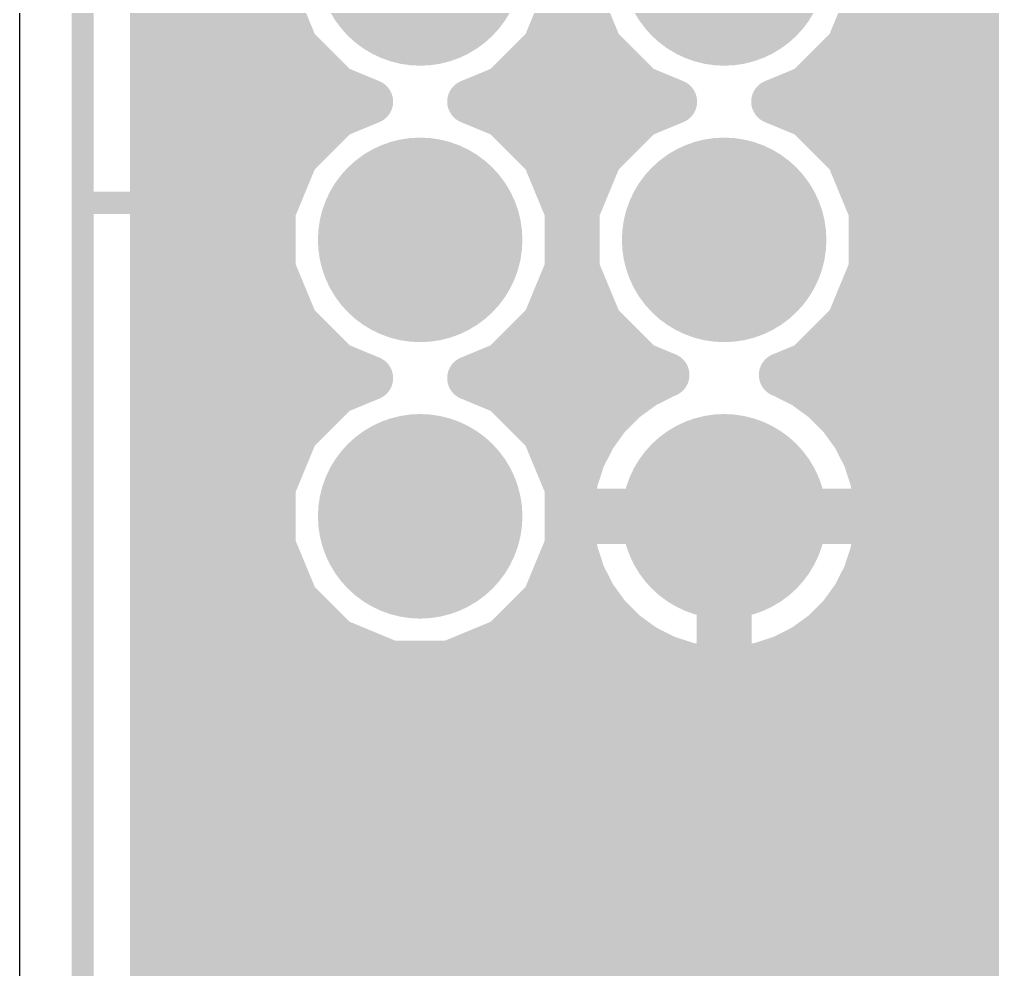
# Model space of a CAD drawing. Extents: x 0 to 39.3, y -1.1 to 59.5.
# Drawn here: x 0 to 8.94, y 19.97 to 28.7 of the extents above; entities that cross this region are included whole.
import ezdxf

# ---------------------------------------------------------------- set-up
doc = ezdxf.new("R2010")
doc.units = 0
for name, color, linetype in [('1', 22, 'CONTINUOUS'), ('16', 175, 'CONTINUOUS'), ('17', 82, 'CONTINUOUS'), ('20', 7, 'CONTINUOUS'), ('21', 253, 'CONTINUOUS'), ('51', 253, 'CONTINUOUS')]:
    doc.layers.add(name, color=color, linetype=linetype)

# ---------------------------------------------------------------- blocks, each defined once
blk = doc.blocks.new('RECT')
blk.add_solid([(-0.5, -0.5), (0.5, -0.5), (-0.5, 0.5), (0.5, 0.5)])
blk = doc.blocks.new('ROUNDP')
at = {"const_width": 0.5}
blk.add_lwpolyline([(0, -0.25, 1), (0, 0.25, 1), (0, -0.25)], format="xyb", dxfattribs=at)

msp = doc.modelspace()

# ---------------------------------------------------------------- linework, layer by layer
at = {"layer": '1'}
for points, const_width in [([(1.2192, 1.2192), (1.2192, 57.5058)], 0.4064), ([(8.636, 32.766), (8.636, 18.542)], 0.3048), ([(8.0772, 32.5345), (8.0772, 18.3105)], 0.4064), ([(2.3368, 28.9422), (2.5417, 28.4474)], 0.4064), ([(4.8243, 28.4474), (5.0292, 28.9422)], 0.4064), ([(5.1308, 28.9422), (5.3357, 28.4474)], 0.4064), ([(7.6183, 28.4474), (7.8232, 28.9422)], 0.4064), ([(1.2192, 28.8544), (2.3732, 28.8544)], 0.4064), ([(4.9928, 28.8544), (5.1672, 28.8544)], 0.4064), ([(7.7868, 28.8544), (8.0772, 28.8544)], 0.4064), ([(1.2192, 28.448), (2.5415, 28.448)], 0.4064), ([(2.5417, 28.4474), (2.9204, 28.0687)], 0.4064), ([(4.4456, 28.0687), (4.8243, 28.4474)], 0.4064), ([(4.8245, 28.448), (5.3355, 28.448)], 0.4064), ([(5.3357, 28.4474), (5.7144, 28.0687)], 0.4064), ([(7.2396, 28.0687), (7.6183, 28.4474)], 0.4064), ([(7.6185, 28.448), (8.0772, 28.448)], 0.4064), ([(2.9204, 28.0687), (3.2313, 27.94)], 0.4064), ([(4.1347, 27.94), (4.4456, 28.0687)], 0.4064), ([(5.7144, 28.0687), (6.0253, 27.94)], 0.4064), ([(6.9287, 27.94), (7.2396, 28.0687)], 0.4064), ([(1.2192, 28.0416), (2.986, 28.0416)], 0.4064), ([(4.38, 28.0416), (5.78, 28.0416)], 0.4064), ([(7.174, 28.0416), (8.0772, 28.0416)], 0.4064), ([(3.2313, 27.94), (2.9204, 27.8113)], 0.4064), ([(4.4456, 27.8113), (4.1347, 27.94)], 0.4064), ([(6.0253, 27.94), (5.7144, 27.8113)], 0.4064), ([(7.2396, 27.8113), (6.9287, 27.94)], 0.4064), ([(2.9204, 27.8113), (2.5417, 27.4326)], 0.4064), ([(4.8243, 27.4326), (4.4456, 27.8113)], 0.4064), ([(5.7144, 27.8113), (5.3357, 27.4326)], 0.4064), ([(7.6183, 27.4326), (7.2396, 27.8113)], 0.4064), ([(1.2192, 27.6352), (2.7444, 27.6352)], 0.4064), ([(4.6216, 27.6352), (5.5384, 27.6352)], 0.4064), ([(7.4156, 27.6352), (8.0772, 27.6352)], 0.4064), ([(2.5417, 27.4326), (2.3368, 26.9378)], 0.4064), ([(5.0292, 26.9378), (4.8243, 27.4326)], 0.4064), ([(5.3357, 27.4326), (5.1308, 26.9378)], 0.4064), ([(7.8232, 26.9378), (7.6183, 27.4326)], 0.4064), ([(1.2192, 27.2288), (2.4573, 27.2288)], 0.4064), ([(4.9087, 27.2288), (5.2513, 27.2288)], 0.4064), ([(7.7027, 27.2288), (8.0772, 27.2288)], 0.4064), ([(2.3368, 26.9378), (2.3368, 26.4022)], 0.4064), ([(5.0292, 26.4022), (5.0292, 26.9378)], 0.4064), ([(5.1308, 26.9378), (5.1308, 26.4022)], 0.4064), ([(7.8232, 26.4022), (7.8232, 26.9378)], 0.4064), ([(1.2192, 26.8224), (2.3368, 26.8224)], 0.4064), ([(5.0292, 26.8224), (5.1308, 26.8224)], 0.4064), ([(7.8232, 26.8224), (8.0772, 26.8224)], 0.4064), ([(1.2192, 26.416), (2.3368, 26.416)], 0.4064), ([(2.3368, 26.4022), (2.5417, 25.9074)], 0.4064), ([(4.8243, 25.9074), (5.0292, 26.4022)], 0.4064), ([(5.0292, 26.416), (5.1308, 26.416)], 0.4064), ([(5.1308, 26.4022), (5.3357, 25.9074)], 0.4064), ([(7.6183, 25.9074), (7.8232, 26.4022)], 0.4064), ([(7.8232, 26.416), (8.0772, 26.416)], 0.4064), ([(1.2192, 26.0096), (2.4994, 26.0096)], 0.4064), ([(4.8666, 26.0096), (5.2934, 26.0096)], 0.4064), ([(7.6606, 26.0096), (8.0772, 26.0096)], 0.4064), ([(2.5417, 25.9074), (2.9204, 25.5287)], 0.4064), ([(4.4456, 25.5287), (4.8243, 25.9074)], 0.4064), ([(5.3357, 25.9074), (5.7144, 25.5287)], 0.4064), ([(7.2396, 25.5287), (7.6183, 25.9074)], 0.4064), ([(1.2192, 25.6032), (2.846, 25.6032)], 0.4064), ([(4.52, 25.6032), (5.64, 25.6032)], 0.4064), ([(7.314, 25.6032), (8.0772, 25.6032)], 0.4064), ([(2.9204, 25.5287), (3.2313, 25.4)], 0.4064), ([(4.1347, 25.4), (4.4456, 25.5287)], 0.4064), ([(5.7144, 25.5287), (5.9548, 25.4292)], 0.4064), ([(6.9992, 25.4292), (7.2396, 25.5287)], 0.4064), ([(3.2313, 25.4), (2.9204, 25.2713)], 0.4064), ([(4.4456, 25.2713), (4.1347, 25.4)], 0.4064), ([(5.9407, 25.4246), (5.7448, 25.3248)], 0.4064), ([(5.9548, 25.4292), (5.9407, 25.4246)], 0.4064), ([(7.0133, 25.4246), (6.9992, 25.4292)], 0.4064), ([(7.2092, 25.3248), (7.0133, 25.4246)], 0.4064), ([(5.7448, 25.3248), (5.5669, 25.1956)], 0.4064), ([(7.3871, 25.1956), (7.2092, 25.3248)], 0.4064), ([(2.9204, 25.2713), (2.5417, 24.8926)], 0.4064), ([(4.8243, 24.8926), (4.4456, 25.2713)], 0.4064), ([(1.2192, 25.1968), (2.846, 25.1968)], 0.4064), ([(4.52, 25.1968), (5.5686, 25.1968)], 0.4064), ([(5.5669, 25.1956), (5.4114, 25.0401)], 0.4064), ([(7.3854, 25.1968), (8.0772, 25.1968)], 0.4064), ([(7.5426, 25.0401), (7.3871, 25.1956)], 0.4064), ([(5.4114, 25.0401), (5.2822, 24.8622)], 0.4064), ([(7.6718, 24.8622), (7.5426, 25.0401)], 0.4064), ([(2.5417, 24.8926), (2.3368, 24.3978)], 0.4064), ([(5.0292, 24.3978), (4.8243, 24.8926)], 0.4064), ([(5.2822, 24.8622), (5.1824, 24.6663)], 0.4064), ([(7.7716, 24.6663), (7.6718, 24.8622)], 0.4064), ([(1.2192, 24.7904), (2.4994, 24.7904)], 0.4064), ([(4.8666, 24.7904), (5.2456, 24.7904)], 0.4064), ([(7.7084, 24.7904), (8.0772, 24.7904)], 0.4064), ([(5.1824, 24.6663), (5.1144, 24.4571)], 0.4064), ([(7.8396, 24.4571), (7.7716, 24.6663)], 0.4064), ([(2.3368, 24.3978), (2.3368, 23.8622)], 0.4064), ([(5.0292, 23.8622), (5.0292, 24.3978)], 0.4064), ([(5.1144, 24.4571), (5.08, 24.2399)], 0.4064), ([(7.874, 24.2399), (7.8396, 24.4571)], 0.4064), ([(1.2192, 24.384), (2.3368, 24.384)], 0.4064), ([(5.0292, 24.384), (5.1028, 24.384)], 0.4064), ([(7.8512, 24.384), (8.0772, 24.384)], 0.4064), ([(5.08, 24.2399), (5.08, 24.1808)], 0.4064), ([(7.874, 24.1808), (7.874, 24.2399)], 0.4064), ([(5.08, 24.1808), (6.4262, 24.1808)], 0.4064), ([(6.4262, 24.1808), (6.4262, 24.0792)], 0.4064), ([(6.5278, 24.0792), (6.5278, 24.1808)], 0.4064), ([(6.5278, 24.1808), (7.874, 24.1808)], 0.4064), ([(6.4262, 24.0792), (5.08, 24.0792)], 0.4064), ([(5.08, 24.0792), (5.08, 24.0201)], 0.4064), ([(6.4262, 22.733), (6.4262, 24.0792)], 0.4064), ([(6.4262, 24.0792), (6.5278, 24.0792)], 0.4064), ([(6.5278, 24.0792), (6.5278, 22.733)], 0.4064), ([(7.874, 24.0792), (6.5278, 24.0792)], 0.4064), ([(7.874, 24.0201), (7.874, 24.0792)], 0.4064), ([(1.2192, 23.9776), (2.3368, 23.9776)], 0.4064), ([(5.0292, 23.9776), (5.0867, 23.9776)], 0.4064), ([(5.08, 24.0201), (5.1144, 23.8029)], 0.4064), ([(6.4262, 23.9776), (6.5278, 23.9776)], 0.4064), ([(7.8396, 23.8029), (7.874, 24.0201)], 0.4064), ([(7.8673, 23.9776), (8.0772, 23.9776)], 0.4064), ([(2.3368, 23.8622), (2.5417, 23.3674)], 0.4064), ([(4.8243, 23.3674), (5.0292, 23.8622)], 0.4064), ([(5.1144, 23.8029), (5.1824, 23.5937)], 0.4064), ([(7.7716, 23.5937), (7.8396, 23.8029)], 0.4064), ([(5.1824, 23.5937), (5.2822, 23.3978)], 0.4064), ([(7.6718, 23.3978), (7.7716, 23.5937)], 0.4064), ([(1.2192, 23.5712), (2.4573, 23.5712)], 0.4064), ([(4.9087, 23.5712), (5.1938, 23.5712)], 0.4064), ([(6.4262, 23.5712), (6.5278, 23.5712)], 0.4064), ([(7.7602, 23.5712), (8.0772, 23.5712)], 0.4064), ([(2.5417, 23.3674), (2.9204, 22.9887)], 0.4064), ([(4.4456, 22.9887), (4.8243, 23.3674)], 0.4064), ([(5.2822, 23.3978), (5.4114, 23.2199)], 0.4064), ([(7.5426, 23.2199), (7.6718, 23.3978)], 0.4064), ([(1.2192, 23.1648), (2.7444, 23.1648)], 0.4064), ([(4.6216, 23.1648), (5.4665, 23.1648)], 0.4064), ([(5.4114, 23.2199), (5.5669, 23.0644)], 0.4064), ([(6.4262, 23.1648), (6.5278, 23.1648)], 0.4064), ([(7.3871, 23.0644), (7.5426, 23.2199)], 0.4064), ([(7.4875, 23.1648), (8.0772, 23.1648)], 0.4064), ([(5.5669, 23.0644), (5.7448, 22.9352)], 0.4064), ([(7.2092, 22.9352), (7.3871, 23.0644)], 0.4064), ([(2.9204, 22.9887), (3.4152, 22.7838)], 0.4064), ([(3.9508, 22.7838), (4.4456, 22.9887)], 0.4064), ([(5.7448, 22.9352), (5.9407, 22.8354)], 0.4064), ([(7.0133, 22.8354), (7.2092, 22.9352)], 0.4064), ([(3.4152, 22.7838), (3.9508, 22.7838)], 0.4064), ([(5.9407, 22.8354), (6.1499, 22.7674)], 0.4064), ([(6.8041, 22.7674), (7.0133, 22.8354)], 0.4064), ([(1.2192, 22.7584), (6.2067, 22.7584)], 0.4064), ([(6.1499, 22.7674), (6.367, 22.733)], 0.4064), ([(6.367, 22.733), (6.4262, 22.733)], 0.4064), ([(6.4262, 22.7584), (6.5278, 22.7584)], 0.4064), ([(6.5278, 22.733), (6.5869, 22.733)], 0.4064), ([(6.5869, 22.733), (6.8041, 22.7674)], 0.4064), ([(6.7473, 22.7584), (8.0772, 22.7584)], 0.4064), ([(1.2192, 22.352), (8.0772, 22.352)], 0.4064), ([(1.2192, 21.9456), (8.0772, 21.9456)], 0.4064), ([(1.2192, 21.5392), (8.0772, 21.5392)], 0.4064), ([(1.2192, 21.1328), (8.0772, 21.1328)], 0.4064), ([(1.2192, 20.7264), (8.0772, 20.7264)], 0.4064), ([(1.2192, 20.32), (8.0772, 20.32)], 0.4064), ([(1.2192, 19.9136), (8.0772, 19.9136)], 0.4064)]:
    msp.add_lwpolyline(points, dxfattribs=dict(at, const_width=const_width))
at = {"layer": '1', "const_width": 0.2032}
for points in [[(1.2192, 28.956, 1), (1.2192, 28.7528)], [(2.3732, 28.7528, 1), (2.3732, 28.956)], [(4.9928, 28.956, 1), (4.9928, 28.7528)], [(5.1672, 28.7528, 1), (5.1672, 28.956)], [(7.7868, 28.956, 1), (7.7868, 28.7528)], [(8.0772, 28.7528, 1), (8.0772, 28.956)], [(1.2192, 28.5496, 1), (1.2192, 28.3464)], [(2.6136, 28.5193, 1), (2.4699, 28.3756)], [(2.5415, 28.3464, 1), (2.5415, 28.5496)], [(4.8245, 28.5496, 1), (4.8245, 28.3464)], [(4.8961, 28.3756, 1), (4.7524, 28.5193)], [(5.4076, 28.5193, 1), (5.2639, 28.3756)], [(5.3355, 28.3464, 1), (5.3355, 28.5496)], [(7.6185, 28.5496, 1), (7.6185, 28.3464)], [(7.6901, 28.3756, 1), (7.5464, 28.5193)], [(8.0772, 28.3464, 1), (8.0772, 28.5496)], [(2.4479, 28.4086, 1), (2.6356, 28.4863)], [(4.7304, 28.4863, 1), (4.9181, 28.4086)], [(5.2419, 28.4086, 1), (5.4296, 28.4863)], [(7.5244, 28.4863, 1), (7.7121, 28.4086)], [(2.9593, 28.1626, 1), (2.8816, 27.9749)], [(4.4844, 27.9749, 1), (4.4067, 28.1626)], [(5.7533, 28.1626, 1), (5.6756, 27.9749)], [(7.2784, 27.9749, 1), (7.2007, 28.1626)], [(1.2192, 28.1432, 1), (1.2192, 27.94)], [(2.8486, 27.9969, 1), (2.9923, 28.1406)], [(2.986, 27.94, 1), (2.986, 28.1432)], [(4.38, 28.1432, 1), (4.38, 27.94)], [(4.3737, 28.1406, 1), (4.5174, 27.9969)], [(5.6426, 27.9969, 1), (5.7863, 28.1406)], [(5.78, 27.94, 1), (5.78, 28.1432)], [(7.174, 28.1432, 1), (7.174, 27.94)], [(7.1677, 28.1406, 1), (7.3114, 27.9969)], [(8.0772, 27.94, 1), (8.0772, 28.1432)], [(3.2701, 27.8461, 1), (3.1924, 28.0339)], [(3.1924, 27.8461, 1), (3.2701, 28.0339)], [(4.1736, 28.0339, 1), (4.0958, 27.8461)], [(4.0958, 28.0339, 1), (4.1736, 27.8461)], [(6.0641, 27.8461, 1), (5.9864, 28.0339)], [(5.9864, 27.8461, 1), (6.0641, 28.0339)], [(6.9676, 28.0339, 1), (6.8898, 27.8461)], [(6.8898, 28.0339, 1), (6.9676, 27.8461)], [(2.8816, 27.9051, 1), (2.9593, 27.7174)], [(2.9923, 27.7394, 1), (2.8486, 27.8831)], [(4.5174, 27.8831, 1), (4.3737, 27.7394)], [(4.4067, 27.7174, 1), (4.4844, 27.9051)], [(5.6756, 27.9051, 1), (5.7533, 27.7174)], [(5.7863, 27.7394, 1), (5.6426, 27.8831)], [(7.3114, 27.8831, 1), (7.1677, 27.7394)], [(7.2007, 27.7174, 1), (7.2784, 27.9051)], [(1.2192, 27.7368, 1), (1.2192, 27.5336)], [(2.7444, 27.5336, 1), (2.7444, 27.7368)], [(4.6216, 27.7368, 1), (4.6216, 27.5336)], [(5.5384, 27.5336, 1), (5.5384, 27.7368)], [(7.4156, 27.7368, 1), (7.4156, 27.5336)], [(8.0772, 27.5336, 1), (8.0772, 27.7368)], [(2.4699, 27.5044, 1), (2.6136, 27.3607)], [(2.6356, 27.3937, 1), (2.4479, 27.4714)], [(4.9181, 27.4714, 1), (4.7304, 27.3937)], [(4.7524, 27.3607, 1), (4.8961, 27.5044)], [(5.2639, 27.5044, 1), (5.4076, 27.3607)], [(5.4296, 27.3937, 1), (5.2419, 27.4714)], [(7.7121, 27.4714, 1), (7.5244, 27.3937)], [(7.5464, 27.3607, 1), (7.6901, 27.5044)], [(1.2192, 27.3304, 1), (1.2192, 27.1272)], [(2.4573, 27.1272, 1), (2.4573, 27.3304)], [(4.9087, 27.3304, 1), (4.9087, 27.1272)], [(5.2513, 27.1272, 1), (5.2513, 27.3304)], [(7.7027, 27.3304, 1), (7.7027, 27.1272)], [(8.0772, 27.1272, 1), (8.0772, 27.3304)], [(2.4384, 26.9378, 1), (2.2352, 26.9378)], [(5.1308, 26.9378, 1), (4.9276, 26.9378)], [(5.2324, 26.9378, 1), (5.0292, 26.9378)], [(7.9248, 26.9378, 1), (7.7216, 26.9378)], [(1.2192, 26.924, 1), (1.2192, 26.7208)], [(2.2429, 26.9767, 1), (2.4307, 26.8989)], [(2.3368, 26.7208, 1), (2.3368, 26.924)], [(5.0292, 26.924, 1), (5.0292, 26.7208)], [(4.9353, 26.8989, 1), (5.1231, 26.9767)], [(5.0369, 26.9767, 1), (5.2247, 26.8989)], [(5.1308, 26.7208, 1), (5.1308, 26.924)], [(7.8232, 26.924, 1), (7.8232, 26.7208)], [(7.7293, 26.8989, 1), (7.9171, 26.9767)], [(8.0772, 26.7208, 1), (8.0772, 26.924)], [(1.2192, 26.5176, 1), (1.2192, 26.3144)], [(2.4307, 26.4411, 1), (2.2429, 26.3633)], [(2.3368, 26.3144, 1), (2.3368, 26.5176)], [(5.0292, 26.5176, 1), (5.0292, 26.3144)], [(5.1231, 26.3633, 1), (4.9353, 26.4411)], [(5.2247, 26.4411, 1), (5.0369, 26.3633)], [(5.1308, 26.3144, 1), (5.1308, 26.5176)], [(7.8232, 26.5176, 1), (7.8232, 26.3144)], [(7.9171, 26.3633, 1), (7.7293, 26.4411)], [(8.0772, 26.3144, 1), (8.0772, 26.5176)], [(2.2352, 26.4022, 1), (2.4384, 26.4022)], [(4.9276, 26.4022, 1), (5.1308, 26.4022)], [(5.0292, 26.4022, 1), (5.2324, 26.4022)], [(7.7216, 26.4022, 1), (7.9248, 26.4022)], [(1.2192, 26.1112, 1), (1.2192, 25.908)], [(2.4994, 25.908, 1), (2.4994, 26.1112)], [(4.8666, 26.1112, 1), (4.8666, 25.908)], [(5.2934, 25.908, 1), (5.2934, 26.1112)], [(7.6606, 26.1112, 1), (7.6606, 25.908)], [(8.0772, 25.908, 1), (8.0772, 26.1112)], [(2.6136, 25.9793, 1), (2.4699, 25.8356)], [(2.4479, 25.8686, 1), (2.6356, 25.9463)], [(4.7304, 25.9463, 1), (4.9181, 25.8686)], [(4.8961, 25.8356, 1), (4.7524, 25.9793)], [(5.4076, 25.9793, 1), (5.2639, 25.8356)], [(5.2419, 25.8686, 1), (5.4296, 25.9463)], [(7.5244, 25.9463, 1), (7.7121, 25.8686)], [(7.6901, 25.8356, 1), (7.5464, 25.9793)], [(1.2192, 25.7048, 1), (1.2192, 25.5016)], [(2.846, 25.5016, 1), (2.846, 25.7048)], [(4.52, 25.7048, 1), (4.52, 25.5016)], [(5.64, 25.5016, 1), (5.64, 25.7048)], [(7.314, 25.7048, 1), (7.314, 25.5016)], [(8.0772, 25.5016, 1), (8.0772, 25.7048)], [(2.9593, 25.6226, 1), (2.8816, 25.4349)], [(2.8486, 25.4569, 1), (2.9923, 25.6006)], [(4.3737, 25.6006, 1), (4.5174, 25.4569)], [(4.4844, 25.4349, 1), (4.4067, 25.6226)], [(5.7533, 25.6226, 1), (5.6756, 25.4349)], [(5.6426, 25.4569, 1), (5.7863, 25.6006)], [(7.1677, 25.6006, 1), (7.3114, 25.4569)], [(7.2784, 25.4349, 1), (7.2007, 25.6226)], [(3.2701, 25.3061, 1), (3.1924, 25.4939)], [(3.1924, 25.3061, 1), (3.2701, 25.4939)], [(4.1736, 25.4939, 1), (4.0958, 25.3061)], [(4.0958, 25.4939, 1), (4.1736, 25.3061)], [(5.9093, 25.5213, 1), (5.9721, 25.328)], [(5.9869, 25.3341, 1), (5.8946, 25.5152)], [(5.9159, 25.3353, 1), (5.9936, 25.5231)], [(5.9862, 25.3326, 1), (5.9234, 25.5258)], [(7.0306, 25.5258, 1), (6.9678, 25.3326)], [(6.9604, 25.5231, 1), (7.0381, 25.3353)], [(7.0594, 25.5152, 1), (6.9671, 25.3341)], [(6.9819, 25.328, 1), (7.0447, 25.5213)], [(5.6987, 25.4153, 1), (5.7909, 25.2343)], [(5.8045, 25.2426, 1), (5.6851, 25.407)], [(7.2689, 25.407, 1), (7.1495, 25.2426)], [(7.1631, 25.2343, 1), (7.2553, 25.4153)], [(2.8816, 25.3651, 1), (2.9593, 25.1774)], [(2.9923, 25.1994, 1), (2.8486, 25.3431)], [(4.5174, 25.3431, 1), (4.3737, 25.1994)], [(4.4067, 25.1774, 1), (4.4844, 25.3651)], [(1.2192, 25.2984, 1), (1.2192, 25.0952)], [(2.846, 25.0952, 1), (2.846, 25.2984)], [(4.52, 25.2984, 1), (4.52, 25.0952)], [(5.5072, 25.2778, 1), (5.6266, 25.1134)], [(5.6388, 25.1237, 1), (5.4951, 25.2674)], [(5.5686, 25.0952, 1), (5.5686, 25.2984)], [(7.3854, 25.2984, 1), (7.3854, 25.0952)], [(7.4589, 25.2674, 1), (7.3152, 25.1237)], [(7.3274, 25.1134, 1), (7.4468, 25.2778)], [(8.0772, 25.0952, 1), (8.0772, 25.2984)], [(5.4936, 24.9804, 1), (5.3292, 25.0998)], [(7.6248, 25.0998, 1), (7.4604, 24.9804)], [(5.3396, 25.1119, 1), (5.4833, 24.9682)], [(7.4707, 24.9682, 1), (7.6144, 25.1119)], [(2.4699, 24.9644, 1), (2.6136, 24.8207)], [(2.6356, 24.8537, 1), (2.4479, 24.9314)], [(4.9181, 24.9314, 1), (4.7304, 24.8537)], [(4.7524, 24.8207, 1), (4.8961, 24.9644)], [(5.3727, 24.8161, 1), (5.1917, 24.9083)], [(7.7623, 24.9083, 1), (7.5813, 24.8161)], [(1.2192, 24.892, 1), (1.2192, 24.6888)], [(2.4994, 24.6888, 1), (2.4994, 24.892)], [(4.8666, 24.892, 1), (4.8666, 24.6888)], [(5.2, 24.9219, 1), (5.3644, 24.8025)], [(5.2456, 24.6888, 1), (5.2456, 24.892)], [(7.5896, 24.8025, 1), (7.754, 24.9219)], [(7.7084, 24.892, 1), (7.7084, 24.6888)], [(8.0772, 24.6888, 1), (8.0772, 24.892)], [(5.279, 24.6349, 1), (5.0857, 24.6977)], [(7.8683, 24.6977, 1), (7.675, 24.6349)], [(5.0918, 24.7124, 1), (5.2729, 24.6201)], [(7.6811, 24.6201, 1), (7.8622, 24.7124)], [(2.4384, 24.3978, 1), (2.2352, 24.3978)], [(5.1308, 24.3978, 1), (4.9276, 24.3978)], [(5.2147, 24.4412, 1), (5.0141, 24.473)], [(7.9399, 24.473, 1), (7.7392, 24.4412)], [(1.2192, 24.4856, 1), (1.2192, 24.2824)], [(2.2429, 24.4367, 1), (2.4307, 24.3589)], [(2.3368, 24.2824, 1), (2.3368, 24.4856)], [(5.0292, 24.4856, 1), (5.0292, 24.2824)], [(4.9353, 24.3589, 1), (5.1231, 24.4367)], [(5.0178, 24.4885, 1), (5.211, 24.4257)], [(5.1028, 24.2824, 1), (5.1028, 24.4856)], [(7.743, 24.4257, 1), (7.9362, 24.4885)], [(7.8512, 24.4856, 1), (7.8512, 24.2824)], [(8.0772, 24.2824, 1), (8.0772, 24.4856)], [(5.1816, 24.2399, 1), (4.9784, 24.24)], [(7.9756, 24.2399, 1), (7.7724, 24.2399)], [(5.08, 24.2824, 1), (5.08, 24.0792)], [(4.9797, 24.2558, 1), (5.1803, 24.2241)], [(6.5278, 24.1808, 1), (6.3246, 24.1808)], [(6.4262, 24.0792, 1), (6.4262, 24.2824)], [(6.6294, 24.1808, 1), (6.4262, 24.1808)], [(6.5278, 24.2824, 1), (6.5278, 24.0792)], [(7.7736, 24.2241, 1), (7.9743, 24.2558)], [(7.874, 24.0792, 1), (7.874, 24.2824)], [(4.9784, 24.1808, 1), (5.1816, 24.1808)], [(5.08, 24.1808, 1), (5.08, 23.9776)], [(5.1816, 24.0792, 1), (4.9784, 24.0792)], [(6.5278, 24.0792, 1), (6.3246, 24.0792)], [(6.4262, 24.1808, 1), (6.4262, 23.9776)], [(6.4262, 23.9776, 1), (6.4262, 24.1808)], [(6.6294, 24.0792, 1), (6.4262, 24.0792)], [(6.5278, 24.1808, 1), (6.5278, 23.9776)], [(6.5278, 23.9776, 1), (6.5278, 24.1808)], [(7.9756, 24.0792, 1), (7.7724, 24.0792)], [(7.7724, 24.1808, 1), (7.9756, 24.1808)], [(7.874, 23.9776, 1), (7.874, 24.1808)], [(1.2192, 24.0792, 1), (1.2192, 23.876)], [(2.3368, 23.876, 1), (2.3368, 24.0792)], [(5.0292, 24.0792, 1), (5.0292, 23.876)], [(5.1803, 24.0359, 1), (4.9797, 24.0042)], [(5.0867, 23.876, 1), (5.0867, 24.0792)], [(6.3246, 24.0792, 1), (6.5278, 24.0792)], [(6.4262, 24.0792, 1), (6.4262, 23.876)], [(6.4262, 24.0792, 1), (6.6294, 24.0792)], [(6.5278, 23.876, 1), (6.5278, 24.0792)], [(7.8673, 24.0792, 1), (7.8673, 23.876)], [(7.9743, 24.0042, 1), (7.7736, 24.0359)], [(8.0772, 23.876, 1), (8.0772, 24.0792)], [(2.4307, 23.9011, 1), (2.2429, 23.8233)], [(5.1231, 23.8233, 1), (4.9353, 23.9011)], [(4.9784, 24.0201, 1), (5.1816, 24.0201)], [(7.7724, 24.0201, 1), (7.9756, 24.0201)], [(5.211, 23.8343, 1), (5.0178, 23.7715)], [(7.9362, 23.7715, 1), (7.743, 23.8343)], [(2.2352, 23.8622, 1), (2.4384, 23.8622)], [(4.9276, 23.8622, 1), (5.1308, 23.8622)], [(5.0141, 23.787, 1), (5.2147, 23.8188)], [(7.7392, 23.8188, 1), (7.9399, 23.787)], [(5.2729, 23.6399, 1), (5.0918, 23.5476)], [(7.8622, 23.5476, 1), (7.6811, 23.6399)], [(1.2192, 23.6728, 1), (1.2192, 23.4696)], [(2.4573, 23.4696, 1), (2.4573, 23.6728)], [(4.9087, 23.6728, 1), (4.9087, 23.4696)], [(5.0857, 23.5623, 1), (5.279, 23.6251)], [(5.1938, 23.4696, 1), (5.1938, 23.6728)], [(6.4262, 23.6728, 1), (6.4262, 23.4696)], [(6.5278, 23.4696, 1), (6.5278, 23.6728)], [(7.7602, 23.6728, 1), (7.7602, 23.4696)], [(7.675, 23.6251, 1), (7.8683, 23.5623)], [(8.0772, 23.4696, 1), (8.0772, 23.6728)], [(2.6136, 23.4393, 1), (2.4699, 23.2956)], [(4.8961, 23.2956, 1), (4.7524, 23.4393)], [(5.3644, 23.4575, 1), (5.2, 23.3381)], [(5.1917, 23.3517, 1), (5.3727, 23.4439)], [(7.5813, 23.4439, 1), (7.7623, 23.3517)], [(7.754, 23.3381, 1), (7.5896, 23.4575)], [(2.4479, 23.3286, 1), (2.6356, 23.4063)], [(4.7304, 23.4063, 1), (4.9181, 23.3286)], [(1.2192, 23.2664, 1), (1.2192, 23.0632)], [(2.7444, 23.0632, 1), (2.7444, 23.2664)], [(4.6216, 23.2664, 1), (4.6216, 23.0632)], [(5.4833, 23.2918, 1), (5.3396, 23.1481)], [(5.3292, 23.1602, 1), (5.4936, 23.2796)], [(5.4665, 23.0632, 1), (5.4665, 23.2664)], [(6.4262, 23.2664, 1), (6.4262, 23.0632)], [(6.5278, 23.0632, 1), (6.5278, 23.2664)], [(7.4875, 23.2664, 1), (7.4875, 23.0632)], [(7.4604, 23.2796, 1), (7.6248, 23.1602)], [(7.6144, 23.1481, 1), (7.4707, 23.2918)], [(8.0772, 23.0632, 1), (8.0772, 23.2664)], [(5.6266, 23.1466, 1), (5.5072, 22.9822)], [(7.4468, 22.9822, 1), (7.3274, 23.1466)], [(2.9593, 23.0826, 1), (2.8816, 22.8949)], [(4.4844, 22.8949, 1), (4.4067, 23.0826)], [(5.4951, 22.9926, 1), (5.6388, 23.1363)], [(7.3152, 23.1363, 1), (7.4589, 22.9926)], [(2.8486, 22.9169, 1), (2.9923, 23.0606)], [(4.3737, 23.0606, 1), (4.5174, 22.9169)], [(5.7909, 23.0257, 1), (5.6987, 22.8447)], [(5.6851, 22.853, 1), (5.8045, 23.0174)], [(7.1495, 23.0174, 1), (7.2689, 22.853)], [(7.2553, 22.8447, 1), (7.1631, 23.0257)], [(3.4152, 22.8854, 1), (3.4152, 22.6822)], [(3.9508, 22.6822, 1), (3.9508, 22.8854)], [(5.9721, 22.932, 1), (5.9093, 22.7387)], [(5.8946, 22.7448, 1), (5.9869, 22.9259)], [(6.9671, 22.9259, 1), (7.0594, 22.7448)], [(7.0447, 22.7387, 1), (6.9819, 22.932)], [(1.2192, 22.86, 1), (1.2192, 22.6568)], [(3.3763, 22.6899, 1), (3.4541, 22.8777)], [(3.9119, 22.8777, 1), (3.9897, 22.6899)], [(6.1658, 22.8677, 1), (6.134, 22.6671)], [(6.1185, 22.6708, 1), (6.1813, 22.864)], [(6.2067, 22.6568, 1), (6.2067, 22.86)], [(6.367, 22.8346, 1), (6.367, 22.6314)], [(6.4262, 22.86, 1), (6.4262, 22.6568)], [(6.3512, 22.6327, 1), (6.3829, 22.8333)], [(6.4262, 22.6314, 1), (6.4262, 22.8346)], [(6.5278, 22.8346, 1), (6.5278, 22.6314)], [(6.5711, 22.8333, 1), (6.6028, 22.6327)], [(6.5278, 22.6568, 1), (6.5278, 22.86)], [(6.587, 22.6314, 1), (6.5869, 22.8346)], [(6.7473, 22.86, 1), (6.7473, 22.6568)], [(6.7727, 22.864, 1), (6.8355, 22.6708)], [(6.82, 22.6671, 1), (6.7882, 22.8677)], [(8.0772, 22.6568, 1), (8.0772, 22.86)], [(6.3246, 22.733, 1), (6.5278, 22.733)], [(6.4262, 22.733, 1), (6.6294, 22.733)], [(1.2192, 22.4536, 1), (1.2192, 22.2504)], [(8.0772, 22.2504, 1), (8.0772, 22.4536)], [(1.2192, 22.0472, 1), (1.2192, 21.844)], [(8.0772, 21.844, 1), (8.0772, 22.0472)], [(1.2192, 21.6408, 1), (1.2192, 21.4376)], [(8.0772, 21.4376, 1), (8.0772, 21.6408)], [(1.2192, 21.2344, 1), (1.2192, 21.0312)], [(8.0772, 21.0312, 1), (8.0772, 21.2344)], [(1.2192, 20.828, 1), (1.2192, 20.6248)], [(8.0772, 20.6248, 1), (8.0772, 20.828)], [(1.2192, 20.4216, 1), (1.2192, 20.2184)], [(8.0772, 20.2184, 1), (8.0772, 20.4216)], [(1.2192, 20.0152, 1), (1.2192, 19.812)], [(8.0772, 19.812, 1), (8.0772, 20.0152)]]:
    msp.add_lwpolyline(points, format="xyb", dxfattribs=at)
at = {"layer": '16', "const_width": 0.4064}
for points in [[(1.2192, 1.2192), (1.2192, 57.5058)], [(2.3368, 28.9422), (2.5417, 28.4474)], [(4.8243, 28.4474), (5.0292, 28.9422)], [(5.1308, 28.9422), (5.3357, 28.4474)], [(7.6183, 28.4474), (7.8232, 28.9422)], [(1.2192, 28.8544), (2.3732, 28.8544)], [(4.9928, 28.8544), (5.1672, 28.8544)], [(7.7868, 28.8544), (34.3208, 28.8544)], [(1.2192, 28.448), (2.5415, 28.448)], [(2.5417, 28.4474), (2.9204, 28.0687)], [(4.4456, 28.0687), (4.8243, 28.4474)], [(4.8245, 28.448), (5.3355, 28.448)], [(5.3357, 28.4474), (5.7144, 28.0687)], [(7.2396, 28.0687), (7.6183, 28.4474)], [(7.6185, 28.448), (34.3208, 28.448)], [(2.9204, 28.0687), (3.2313, 27.94)], [(4.1347, 27.94), (4.4456, 28.0687)], [(5.7144, 28.0687), (6.0253, 27.94)], [(6.9287, 27.94), (7.2396, 28.0687)], [(1.2192, 28.0416), (2.986, 28.0416)], [(4.38, 28.0416), (5.78, 28.0416)], [(7.174, 28.0416), (34.3208, 28.0416)], [(3.2313, 27.94), (2.9204, 27.8113)], [(4.4456, 27.8113), (4.1347, 27.94)], [(6.0253, 27.94), (5.7144, 27.8113)], [(7.2396, 27.8113), (6.9287, 27.94)], [(2.9204, 27.8113), (2.5417, 27.4326)], [(4.8243, 27.4326), (4.4456, 27.8113)], [(5.7144, 27.8113), (5.3357, 27.4326)], [(7.6183, 27.4326), (7.2396, 27.8113)], [(1.2192, 27.6352), (2.7444, 27.6352)], [(4.6216, 27.6352), (5.5384, 27.6352)], [(7.4156, 27.6352), (34.3208, 27.6352)], [(2.5417, 27.4326), (2.3368, 26.9378)], [(5.0292, 26.9378), (4.8243, 27.4326)], [(5.3357, 27.4326), (5.1308, 26.9378)], [(7.8232, 26.9378), (7.6183, 27.4326)], [(1.2192, 27.2288), (2.4573, 27.2288)], [(4.9087, 27.2288), (5.2513, 27.2288)], [(7.7027, 27.2288), (19.4303, 27.2288)], [(2.3368, 26.9378), (2.3368, 26.4022)], [(5.0292, 26.4022), (5.0292, 26.9378)], [(5.1308, 26.9378), (5.1308, 26.4022)], [(7.8232, 26.4022), (7.8232, 26.9378)], [(1.2192, 26.8224), (2.3368, 26.8224)], [(5.0292, 26.8224), (5.1308, 26.8224)], [(7.8232, 26.8224), (18.9672, 26.8224)], [(1.2192, 26.416), (2.3368, 26.416)], [(2.3368, 26.4022), (2.5417, 25.9074)], [(4.8243, 25.9074), (5.0292, 26.4022)], [(5.0292, 26.416), (5.1308, 26.416)], [(5.1308, 26.4022), (5.3357, 25.9074)], [(7.6183, 25.9074), (7.8232, 26.4022)], [(7.8232, 26.416), (18.7989, 26.416)], [(1.2192, 26.0096), (2.4994, 26.0096)], [(4.8666, 26.0096), (5.2934, 26.0096)], [(7.6606, 26.0096), (18.7706, 26.0096)], [(2.5417, 25.9074), (2.9204, 25.5287)], [(4.4456, 25.5287), (4.8243, 25.9074)], [(5.3357, 25.9074), (5.7144, 25.5287)], [(7.2396, 25.5287), (7.6183, 25.9074)], [(1.2192, 25.6032), (2.846, 25.6032)], [(4.52, 25.6032), (5.64, 25.6032)], [(7.314, 25.6032), (18.8655, 25.6032)], [(2.9204, 25.5287), (3.2313, 25.4)], [(4.1347, 25.4), (4.4456, 25.5287)], [(5.7144, 25.5287), (5.9548, 25.4292)], [(6.9992, 25.4292), (7.2396, 25.5287)], [(3.2313, 25.4), (2.9204, 25.2713)], [(4.4456, 25.2713), (4.1347, 25.4)], [(5.9407, 25.4246), (5.7448, 25.3248)], [(5.9548, 25.4292), (5.9407, 25.4246)], [(7.0133, 25.4246), (6.9992, 25.4292)], [(7.2092, 25.3248), (7.0133, 25.4246)], [(5.7448, 25.3248), (5.5669, 25.1956)], [(7.3871, 25.1956), (7.2092, 25.3248)], [(2.9204, 25.2713), (2.5417, 24.8926)], [(4.8243, 24.8926), (4.4456, 25.2713)], [(1.2192, 25.1968), (2.846, 25.1968)], [(4.52, 25.1968), (5.5686, 25.1968)], [(5.5669, 25.1956), (5.4114, 25.0401)], [(7.3854, 25.1968), (19.1272, 25.1968)], [(7.5426, 25.0401), (7.3871, 25.1956)], [(5.4114, 25.0401), (5.2822, 24.8622)], [(7.6718, 24.8622), (7.5426, 25.0401)], [(2.5417, 24.8926), (2.3368, 24.3978)], [(5.0292, 24.3978), (4.8243, 24.8926)], [(5.2822, 24.8622), (5.1824, 24.6663)], [(7.7716, 24.6663), (7.6718, 24.8622)], [(1.2192, 24.7904), (2.4994, 24.7904)], [(4.8666, 24.7904), (5.2456, 24.7904)], [(7.7084, 24.7904), (34.3208, 24.7904)], [(5.1824, 24.6663), (5.1144, 24.4571)], [(7.8396, 24.4571), (7.7716, 24.6663)], [(2.3368, 24.3978), (2.3368, 23.8622)], [(5.0292, 23.8622), (5.0292, 24.3978)], [(5.1144, 24.4571), (5.08, 24.2399)], [(7.874, 24.2399), (7.8396, 24.4571)], [(1.2192, 24.384), (2.3368, 24.384)], [(5.0292, 24.384), (5.1028, 24.384)], [(7.8512, 24.384), (34.3208, 24.384)], [(5.08, 24.2399), (5.08, 24.1808)], [(7.874, 24.1808), (7.874, 24.2399)], [(5.08, 24.1808), (6.4262, 24.1808)], [(6.4262, 24.1808), (6.4262, 24.0792)], [(6.5278, 24.0792), (6.5278, 24.1808)], [(6.5278, 24.1808), (7.874, 24.1808)], [(6.4262, 24.0792), (5.08, 24.0792)], [(5.08, 24.0792), (5.08, 24.0201)], [(6.4262, 22.733), (6.4262, 24.0792)], [(6.4262, 24.0792), (6.5278, 24.0792)], [(6.5278, 24.0792), (6.5278, 22.733)], [(7.874, 24.0792), (6.5278, 24.0792)], [(7.874, 24.0201), (7.874, 24.0792)], [(1.2192, 23.9776), (2.3368, 23.9776)], [(5.0292, 23.9776), (5.0867, 23.9776)], [(5.08, 24.0201), (5.1144, 23.8029)], [(6.4262, 23.9776), (6.5278, 23.9776)], [(7.8396, 23.8029), (7.874, 24.0201)], [(7.8673, 23.9776), (34.3208, 23.9776)], [(2.3368, 23.8622), (2.5417, 23.3674)], [(4.8243, 23.3674), (5.0292, 23.8622)], [(5.1144, 23.8029), (5.1824, 23.5937)], [(7.7716, 23.5937), (7.8396, 23.8029)], [(5.1824, 23.5937), (5.2822, 23.3978)], [(7.6718, 23.3978), (7.7716, 23.5937)], [(1.2192, 23.5712), (2.4573, 23.5712)], [(4.9087, 23.5712), (5.1938, 23.5712)], [(6.4262, 23.5712), (6.5278, 23.5712)], [(7.7602, 23.5712), (34.3208, 23.5712)], [(2.5417, 23.3674), (2.9204, 22.9887)], [(4.4456, 22.9887), (4.8243, 23.3674)], [(5.2822, 23.3978), (5.4114, 23.2199)], [(7.5426, 23.2199), (7.6718, 23.3978)], [(1.2192, 23.1648), (2.7444, 23.1648)], [(4.6216, 23.1648), (5.4665, 23.1648)], [(5.4114, 23.2199), (5.5669, 23.0644)], [(6.4262, 23.1648), (6.5278, 23.1648)], [(7.3871, 23.0644), (7.5426, 23.2199)], [(7.4875, 23.1648), (34.3208, 23.1648)], [(5.5669, 23.0644), (5.7448, 22.9352)], [(7.2092, 22.9352), (7.3871, 23.0644)], [(2.9204, 22.9887), (3.4152, 22.7838)], [(3.9508, 22.7838), (4.4456, 22.9887)], [(5.7448, 22.9352), (5.9407, 22.8354)], [(7.0133, 22.8354), (7.2092, 22.9352)], [(3.4152, 22.7838), (3.9508, 22.7838)], [(5.9407, 22.8354), (6.1499, 22.7674)], [(6.8041, 22.7674), (7.0133, 22.8354)], [(1.2192, 22.7584), (6.2067, 22.7584)], [(6.1499, 22.7674), (6.367, 22.733)], [(6.367, 22.733), (6.4262, 22.733)], [(6.4262, 22.7584), (6.5278, 22.7584)], [(6.5278, 22.733), (6.5869, 22.733)], [(6.5869, 22.733), (6.8041, 22.7674)], [(6.7473, 22.7584), (19.3939, 22.7584)], [(1.2192, 22.352), (18.9556, 22.352)], [(1.2192, 21.9456), (15.4473, 21.9456)], [(1.2192, 21.5392), (15.069, 21.5392)], [(1.2192, 21.1328), (14.9006, 21.1328)], [(1.2192, 20.7264), (14.8336, 20.7264)], [(1.2192, 20.32), (14.8336, 20.32)], [(1.2192, 19.9136), (14.9953, 19.9136)]]:
    msp.add_lwpolyline(points, dxfattribs=at)
at = {"layer": '16', "const_width": 0.2032}
for points in [[(1.2192, 28.956, 1), (1.2192, 28.7528)], [(2.3732, 28.7528, 1), (2.3732, 28.956)], [(4.9928, 28.956, 1), (4.9928, 28.7528)], [(5.1672, 28.7528, 1), (5.1672, 28.956)], [(7.7868, 28.956, 1), (7.7868, 28.7528)], [(1.2192, 28.5496, 1), (1.2192, 28.3464)], [(2.6136, 28.5193, 1), (2.4699, 28.3756)], [(2.5415, 28.3464, 1), (2.5415, 28.5496)], [(4.8245, 28.5496, 1), (4.8245, 28.3464)], [(4.8961, 28.3756, 1), (4.7524, 28.5193)], [(5.4076, 28.5193, 1), (5.2639, 28.3756)], [(5.3355, 28.3464, 1), (5.3355, 28.5496)], [(7.6185, 28.5496, 1), (7.6185, 28.3464)], [(7.6901, 28.3756, 1), (7.5464, 28.5193)], [(2.4479, 28.4086, 1), (2.6356, 28.4863)], [(4.7304, 28.4863, 1), (4.9181, 28.4086)], [(5.2419, 28.4086, 1), (5.4296, 28.4863)], [(7.5244, 28.4863, 1), (7.7121, 28.4086)], [(2.9593, 28.1626, 1), (2.8816, 27.9749)], [(4.4844, 27.9749, 1), (4.4067, 28.1626)], [(5.7533, 28.1626, 1), (5.6756, 27.9749)], [(7.2784, 27.9749, 1), (7.2007, 28.1626)], [(1.2192, 28.1432, 1), (1.2192, 27.94)], [(2.8486, 27.9969, 1), (2.9923, 28.1406)], [(2.986, 27.94, 1), (2.986, 28.1432)], [(4.38, 28.1432, 1), (4.38, 27.94)], [(4.3737, 28.1406, 1), (4.5174, 27.9969)], [(5.6426, 27.9969, 1), (5.7863, 28.1406)], [(5.78, 27.94, 1), (5.78, 28.1432)], [(7.174, 28.1432, 1), (7.174, 27.94)], [(7.1677, 28.1406, 1), (7.3114, 27.9969)], [(3.2701, 27.8461, 1), (3.1924, 28.0339)], [(3.1924, 27.8461, 1), (3.2701, 28.0339)], [(4.1736, 28.0339, 1), (4.0958, 27.8461)], [(4.0958, 28.0339, 1), (4.1736, 27.8461)], [(6.0641, 27.8461, 1), (5.9864, 28.0339)], [(5.9864, 27.8461, 1), (6.0641, 28.0339)], [(6.9676, 28.0339, 1), (6.8898, 27.8461)], [(6.8898, 28.0339, 1), (6.9676, 27.8461)], [(2.8816, 27.9051, 1), (2.9593, 27.7174)], [(2.9923, 27.7394, 1), (2.8486, 27.8831)], [(4.5174, 27.8831, 1), (4.3737, 27.7394)], [(4.4067, 27.7174, 1), (4.4844, 27.9051)], [(5.6756, 27.9051, 1), (5.7533, 27.7174)], [(5.7863, 27.7394, 1), (5.6426, 27.8831)], [(7.3114, 27.8831, 1), (7.1677, 27.7394)], [(7.2007, 27.7174, 1), (7.2784, 27.9051)], [(1.2192, 27.7368, 1), (1.2192, 27.5336)], [(2.7444, 27.5336, 1), (2.7444, 27.7368)], [(4.6216, 27.7368, 1), (4.6216, 27.5336)], [(5.5384, 27.5336, 1), (5.5384, 27.7368)], [(7.4156, 27.7368, 1), (7.4156, 27.5336)], [(2.4699, 27.5044, 1), (2.6136, 27.3607)], [(2.6356, 27.3937, 1), (2.4479, 27.4714)], [(4.9181, 27.4714, 1), (4.7304, 27.3937)], [(4.7524, 27.3607, 1), (4.8961, 27.5044)], [(5.2639, 27.5044, 1), (5.4076, 27.3607)], [(5.4296, 27.3937, 1), (5.2419, 27.4714)], [(7.7121, 27.4714, 1), (7.5244, 27.3937)], [(7.5464, 27.3607, 1), (7.6901, 27.5044)], [(1.2192, 27.3304, 1), (1.2192, 27.1272)], [(2.4573, 27.1272, 1), (2.4573, 27.3304)], [(4.9087, 27.3304, 1), (4.9087, 27.1272)], [(5.2513, 27.1272, 1), (5.2513, 27.3304)], [(7.7027, 27.3304, 1), (7.7027, 27.1272)], [(2.4384, 26.9378, 1), (2.2352, 26.9378)], [(5.1308, 26.9378, 1), (4.9276, 26.9378)], [(5.2324, 26.9378, 1), (5.0292, 26.9378)], [(7.9248, 26.9378, 1), (7.7216, 26.9378)], [(1.2192, 26.924, 1), (1.2192, 26.7208)], [(2.2429, 26.9767, 1), (2.4307, 26.8989)], [(2.3368, 26.7208, 1), (2.3368, 26.924)], [(5.0292, 26.924, 1), (5.0292, 26.7208)], [(4.9353, 26.8989, 1), (5.1231, 26.9767)], [(5.0369, 26.9767, 1), (5.2247, 26.8989)], [(5.1308, 26.7208, 1), (5.1308, 26.924)], [(7.8232, 26.924, 1), (7.8232, 26.7208)], [(7.7293, 26.8989, 1), (7.9171, 26.9767)], [(1.2192, 26.5176, 1), (1.2192, 26.3144)], [(2.4307, 26.4411, 1), (2.2429, 26.3633)], [(2.3368, 26.3144, 1), (2.3368, 26.5176)], [(5.0292, 26.5176, 1), (5.0292, 26.3144)], [(5.1231, 26.3633, 1), (4.9353, 26.4411)], [(5.2247, 26.4411, 1), (5.0369, 26.3633)], [(5.1308, 26.3144, 1), (5.1308, 26.5176)], [(7.8232, 26.5176, 1), (7.8232, 26.3144)], [(7.9171, 26.3633, 1), (7.7293, 26.4411)], [(2.2352, 26.4022, 1), (2.4384, 26.4022)], [(4.9276, 26.4022, 1), (5.1308, 26.4022)], [(5.0292, 26.4022, 1), (5.2324, 26.4022)], [(7.7216, 26.4022, 1), (7.9248, 26.4022)], [(1.2192, 26.1112, 1), (1.2192, 25.908)], [(2.4994, 25.908, 1), (2.4994, 26.1112)], [(4.8666, 26.1112, 1), (4.8666, 25.908)], [(5.2934, 25.908, 1), (5.2934, 26.1112)], [(7.6606, 26.1112, 1), (7.6606, 25.908)], [(2.6136, 25.9793, 1), (2.4699, 25.8356)], [(2.4479, 25.8686, 1), (2.6356, 25.9463)], [(4.7304, 25.9463, 1), (4.9181, 25.8686)], [(4.8961, 25.8356, 1), (4.7524, 25.9793)], [(5.4076, 25.9793, 1), (5.2639, 25.8356)], [(5.2419, 25.8686, 1), (5.4296, 25.9463)], [(7.5244, 25.9463, 1), (7.7121, 25.8686)], [(7.6901, 25.8356, 1), (7.5464, 25.9793)], [(1.2192, 25.7048, 1), (1.2192, 25.5016)], [(2.846, 25.5016, 1), (2.846, 25.7048)], [(4.52, 25.7048, 1), (4.52, 25.5016)], [(5.64, 25.5016, 1), (5.64, 25.7048)], [(7.314, 25.7048, 1), (7.314, 25.5016)], [(2.9593, 25.6226, 1), (2.8816, 25.4349)], [(2.8486, 25.4569, 1), (2.9923, 25.6006)], [(4.3737, 25.6006, 1), (4.5174, 25.4569)], [(4.4844, 25.4349, 1), (4.4067, 25.6226)], [(5.7533, 25.6226, 1), (5.6756, 25.4349)], [(5.6426, 25.4569, 1), (5.7863, 25.6006)], [(7.1677, 25.6006, 1), (7.3114, 25.4569)], [(7.2784, 25.4349, 1), (7.2007, 25.6226)], [(3.2701, 25.3061, 1), (3.1924, 25.4939)], [(3.1924, 25.3061, 1), (3.2701, 25.4939)], [(4.1736, 25.4939, 1), (4.0958, 25.3061)], [(4.0958, 25.4939, 1), (4.1736, 25.3061)], [(5.9093, 25.5213, 1), (5.9721, 25.328)], [(5.9869, 25.3341, 1), (5.8946, 25.5152)], [(5.9159, 25.3353, 1), (5.9936, 25.5231)], [(5.9862, 25.3326, 1), (5.9234, 25.5258)], [(7.0306, 25.5258, 1), (6.9678, 25.3326)], [(6.9604, 25.5231, 1), (7.0381, 25.3353)], [(7.0594, 25.5152, 1), (6.9671, 25.3341)], [(6.9819, 25.328, 1), (7.0447, 25.5213)], [(5.6987, 25.4153, 1), (5.7909, 25.2343)], [(5.8045, 25.2426, 1), (5.6851, 25.407)], [(7.2689, 25.407, 1), (7.1495, 25.2426)], [(7.1631, 25.2343, 1), (7.2553, 25.4153)], [(2.8816, 25.3651, 1), (2.9593, 25.1774)], [(2.9923, 25.1994, 1), (2.8486, 25.3431)], [(4.5174, 25.3431, 1), (4.3737, 25.1994)], [(4.4067, 25.1774, 1), (4.4844, 25.3651)], [(1.2192, 25.2984, 1), (1.2192, 25.0952)], [(2.846, 25.0952, 1), (2.846, 25.2984)], [(4.52, 25.2984, 1), (4.52, 25.0952)], [(5.5072, 25.2778, 1), (5.6266, 25.1134)], [(5.6388, 25.1237, 1), (5.4951, 25.2674)], [(5.5686, 25.0952, 1), (5.5686, 25.2984)], [(7.3854, 25.2984, 1), (7.3854, 25.0952)], [(7.4589, 25.2674, 1), (7.3152, 25.1237)], [(7.3274, 25.1134, 1), (7.4468, 25.2778)], [(5.4936, 24.9804, 1), (5.3292, 25.0998)], [(7.6248, 25.0998, 1), (7.4604, 24.9804)], [(5.3396, 25.1119, 1), (5.4833, 24.9682)], [(7.4707, 24.9682, 1), (7.6144, 25.1119)], [(2.4699, 24.9644, 1), (2.6136, 24.8207)], [(2.6356, 24.8537, 1), (2.4479, 24.9314)], [(4.9181, 24.9314, 1), (4.7304, 24.8537)], [(4.7524, 24.8207, 1), (4.8961, 24.9644)], [(5.3727, 24.8161, 1), (5.1917, 24.9083)], [(7.7623, 24.9083, 1), (7.5813, 24.8161)], [(1.2192, 24.892, 1), (1.2192, 24.6888)], [(2.4994, 24.6888, 1), (2.4994, 24.892)], [(4.8666, 24.892, 1), (4.8666, 24.6888)], [(5.2, 24.9219, 1), (5.3644, 24.8025)], [(5.2456, 24.6888, 1), (5.2456, 24.892)], [(7.5896, 24.8025, 1), (7.754, 24.9219)], [(7.7084, 24.892, 1), (7.7084, 24.6888)], [(5.279, 24.6349, 1), (5.0857, 24.6977)], [(7.8683, 24.6977, 1), (7.675, 24.6349)], [(5.0918, 24.7124, 1), (5.2729, 24.6201)], [(7.6811, 24.6201, 1), (7.8622, 24.7124)], [(2.4384, 24.3978, 1), (2.2352, 24.3978)], [(5.1308, 24.3978, 1), (4.9276, 24.3978)], [(5.2147, 24.4412, 1), (5.0141, 24.473)], [(7.9399, 24.473, 1), (7.7392, 24.4412)], [(1.2192, 24.4856, 1), (1.2192, 24.2824)], [(2.2429, 24.4367, 1), (2.4307, 24.3589)], [(2.3368, 24.2824, 1), (2.3368, 24.4856)], [(5.0292, 24.4856, 1), (5.0292, 24.2824)], [(4.9353, 24.3589, 1), (5.1231, 24.4367)], [(5.0178, 24.4885, 1), (5.211, 24.4257)], [(5.1028, 24.2824, 1), (5.1028, 24.4856)], [(7.743, 24.4257, 1), (7.9362, 24.4885)], [(7.8512, 24.4856, 1), (7.8512, 24.2824)], [(5.1816, 24.2399, 1), (4.9784, 24.24)], [(7.9756, 24.2399, 1), (7.7724, 24.2399)], [(5.08, 24.2824, 1), (5.08, 24.0792)], [(4.9797, 24.2558, 1), (5.1803, 24.2241)], [(6.5278, 24.1808, 1), (6.3246, 24.1808)], [(6.4262, 24.0792, 1), (6.4262, 24.2824)], [(6.6294, 24.1808, 1), (6.4262, 24.1808)], [(6.5278, 24.2824, 1), (6.5278, 24.0792)], [(7.7736, 24.2241, 1), (7.9743, 24.2558)], [(7.874, 24.0792, 1), (7.874, 24.2824)], [(4.9784, 24.1808, 1), (5.1816, 24.1808)], [(5.08, 24.1808, 1), (5.08, 23.9776)], [(5.1816, 24.0792, 1), (4.9784, 24.0792)], [(6.5278, 24.0792, 1), (6.3246, 24.0792)], [(6.4262, 24.1808, 1), (6.4262, 23.9776)], [(6.4262, 23.9776, 1), (6.4262, 24.1808)], [(6.6294, 24.0792, 1), (6.4262, 24.0792)], [(6.5278, 24.1808, 1), (6.5278, 23.9776)], [(6.5278, 23.9776, 1), (6.5278, 24.1808)], [(7.9756, 24.0792, 1), (7.7724, 24.0792)], [(7.7724, 24.1808, 1), (7.9756, 24.1808)], [(7.874, 23.9776, 1), (7.874, 24.1808)], [(1.2192, 24.0792, 1), (1.2192, 23.876)], [(2.3368, 23.876, 1), (2.3368, 24.0792)], [(5.0292, 24.0792, 1), (5.0292, 23.876)], [(5.1803, 24.0359, 1), (4.9797, 24.0042)], [(5.0867, 23.876, 1), (5.0867, 24.0792)], [(6.3246, 24.0792, 1), (6.5278, 24.0792)], [(6.4262, 24.0792, 1), (6.4262, 23.876)], [(6.4262, 24.0792, 1), (6.6294, 24.0792)], [(6.5278, 23.876, 1), (6.5278, 24.0792)], [(7.8673, 24.0792, 1), (7.8673, 23.876)], [(7.9743, 24.0042, 1), (7.7736, 24.0359)], [(2.4307, 23.9011, 1), (2.2429, 23.8233)], [(5.1231, 23.8233, 1), (4.9353, 23.9011)], [(4.9784, 24.0201, 1), (5.1816, 24.0201)], [(7.7724, 24.0201, 1), (7.9756, 24.0201)], [(5.211, 23.8343, 1), (5.0178, 23.7715)], [(7.9362, 23.7715, 1), (7.743, 23.8343)], [(2.2352, 23.8622, 1), (2.4384, 23.8622)], [(4.9276, 23.8622, 1), (5.1308, 23.8622)], [(5.0141, 23.787, 1), (5.2147, 23.8188)], [(7.7392, 23.8188, 1), (7.9399, 23.787)], [(5.2729, 23.6399, 1), (5.0918, 23.5476)], [(7.8622, 23.5476, 1), (7.6811, 23.6399)], [(1.2192, 23.6728, 1), (1.2192, 23.4696)], [(2.4573, 23.4696, 1), (2.4573, 23.6728)], [(4.9087, 23.6728, 1), (4.9087, 23.4696)], [(5.0857, 23.5623, 1), (5.279, 23.6251)], [(5.1938, 23.4696, 1), (5.1938, 23.6728)], [(6.4262, 23.6728, 1), (6.4262, 23.4696)], [(6.5278, 23.4696, 1), (6.5278, 23.6728)], [(7.7602, 23.6728, 1), (7.7602, 23.4696)], [(7.675, 23.6251, 1), (7.8683, 23.5623)], [(2.6136, 23.4393, 1), (2.4699, 23.2956)], [(4.8961, 23.2956, 1), (4.7524, 23.4393)], [(5.3644, 23.4575, 1), (5.2, 23.3381)], [(5.1917, 23.3517, 1), (5.3727, 23.4439)], [(7.5813, 23.4439, 1), (7.7623, 23.3517)], [(7.754, 23.3381, 1), (7.5896, 23.4575)], [(2.4479, 23.3286, 1), (2.6356, 23.4063)], [(4.7304, 23.4063, 1), (4.9181, 23.3286)], [(1.2192, 23.2664, 1), (1.2192, 23.0632)], [(2.7444, 23.0632, 1), (2.7444, 23.2664)], [(4.6216, 23.2664, 1), (4.6216, 23.0632)], [(5.4833, 23.2918, 1), (5.3396, 23.1481)], [(5.3292, 23.1602, 1), (5.4936, 23.2796)], [(5.4665, 23.0632, 1), (5.4665, 23.2664)], [(6.4262, 23.2664, 1), (6.4262, 23.0632)], [(6.5278, 23.0632, 1), (6.5278, 23.2664)], [(7.4875, 23.2664, 1), (7.4875, 23.0632)], [(7.4604, 23.2796, 1), (7.6248, 23.1602)], [(7.6144, 23.1481, 1), (7.4707, 23.2918)], [(5.6266, 23.1466, 1), (5.5072, 22.9822)], [(7.4468, 22.9822, 1), (7.3274, 23.1466)], [(2.9593, 23.0826, 1), (2.8816, 22.8949)], [(4.4844, 22.8949, 1), (4.4067, 23.0826)], [(5.4951, 22.9926, 1), (5.6388, 23.1363)], [(7.3152, 23.1363, 1), (7.4589, 22.9926)], [(2.8486, 22.9169, 1), (2.9923, 23.0606)], [(4.3737, 23.0606, 1), (4.5174, 22.9169)], [(5.7909, 23.0257, 1), (5.6987, 22.8447)], [(5.6851, 22.853, 1), (5.8045, 23.0174)], [(7.1495, 23.0174, 1), (7.2689, 22.853)], [(7.2553, 22.8447, 1), (7.1631, 23.0257)], [(3.4152, 22.8854, 1), (3.4152, 22.6822)], [(3.9508, 22.6822, 1), (3.9508, 22.8854)], [(5.9721, 22.932, 1), (5.9093, 22.7387)], [(5.8946, 22.7448, 1), (5.9869, 22.9259)], [(6.9671, 22.9259, 1), (7.0594, 22.7448)], [(7.0447, 22.7387, 1), (6.9819, 22.932)], [(1.2192, 22.86, 1), (1.2192, 22.6568)], [(3.3763, 22.6899, 1), (3.4541, 22.8777)], [(3.9119, 22.8777, 1), (3.9897, 22.6899)], [(6.1658, 22.8677, 1), (6.134, 22.6671)], [(6.1185, 22.6708, 1), (6.1813, 22.864)], [(6.2067, 22.6568, 1), (6.2067, 22.86)], [(6.367, 22.8346, 1), (6.367, 22.6314)], [(6.4262, 22.86, 1), (6.4262, 22.6568)], [(6.3512, 22.6327, 1), (6.3829, 22.8333)], [(6.4262, 22.6314, 1), (6.4262, 22.8346)], [(6.5278, 22.8346, 1), (6.5278, 22.6314)], [(6.5711, 22.8333, 1), (6.6028, 22.6327)], [(6.5278, 22.6568, 1), (6.5278, 22.86)], [(6.587, 22.6314, 1), (6.5869, 22.8346)], [(6.7473, 22.86, 1), (6.7473, 22.6568)], [(6.7727, 22.864, 1), (6.8355, 22.6708)], [(6.82, 22.6671, 1), (6.7882, 22.8677)], [(6.3246, 22.733, 1), (6.5278, 22.733)], [(6.4262, 22.733, 1), (6.6294, 22.733)], [(1.2192, 22.4536, 1), (1.2192, 22.2504)], [(1.2192, 22.0472, 1), (1.2192, 21.844)], [(1.2192, 21.6408, 1), (1.2192, 21.4376)], [(1.2192, 21.2344, 1), (1.2192, 21.0312)], [(1.2192, 20.828, 1), (1.2192, 20.6248)], [(1.2192, 20.4216, 1), (1.2192, 20.2184)], [(1.2192, 20.0152, 1), (1.2192, 19.812)]]:
    msp.add_lwpolyline(points, format="xyb", dxfattribs=at)
at = {"layer": '20'}
msp.add_line((0, 58.725), (0, 0), dxfattribs=at)
at = {"layer": '21', "const_width": 0.2032}
for points in [[(0.58, 27.01), (0.58, 31.41)], [(2.08, 31.41), (2.08, 27.01)], [(0.58, 19.11), (0.58, 27.01)], [(2.08, 27.01), (0.58, 27.01)]]:
    msp.add_lwpolyline(points, dxfattribs=at)
at = {"layer": '21', "const_width": 0.1016}
for points in [[(0.6308, 27.01, 1), (0.5292, 27.01)], [(0.58, 27.0608, 1), (0.58, 26.9592)], [(2.08, 26.9592, 1), (2.08, 27.0608)], [(0.5292, 27.01, 1), (0.6308, 27.01)], [(2.0292, 27.01, 1), (2.1308, 27.01)]]:
    msp.add_lwpolyline(points, format="xyb", dxfattribs=at)
at = {"layer": '51', "const_width": 0.2032}
for points in [[(8.48, 38.21), (8.48, 20.21)], [(1.68, 20.21), (1.68, 27.01)], [(1.68, 20.21), (8.48, 20.21)]]:
    msp.add_lwpolyline(points, dxfattribs=at)
at = {"layer": '51', "const_width": 0.1016}
for points in [[(1.7308, 27.01, 1), (1.6292, 27.01)], [(1.68, 20.2608, 1), (1.68, 20.1592)], [(8.48, 20.1592, 1), (8.48, 20.2608)], [(1.6292, 20.21, 1), (1.7308, 20.21)], [(8.4292, 20.21, 1), (8.5308, 20.21)]]:
    msp.add_lwpolyline(points, format="xyb", dxfattribs=at)

# ---------------------------------------------------------------- block references
at = {"layer": '17', "xscale": 1.8796, "yscale": 1.8796, "rotation": 270}
for p in [(3.683, 29.21), (3.683, 29.21), (6.477, 29.21), (6.477, 29.21), (3.683, 26.67), (3.683, 26.67), (6.477, 26.67), (6.477, 26.67), (3.683, 24.13), (3.683, 24.13), (6.477, 24.13), (6.477, 24.13)]:
    msp.add_blockref('ROUNDP', p, dxfattribs=at)
at = {"layer": '51', "xscale": 0.508, "yscale": 0.508, "rotation": 270}
for p in [(3.81, 26.67), (3.81, 26.67), (6.35, 26.67), (6.35, 26.67), (3.81, 24.13), (6.35, 24.13)]:
    msp.add_blockref('RECT', p, dxfattribs=at)

doc.saveas('drawing.dxf')
